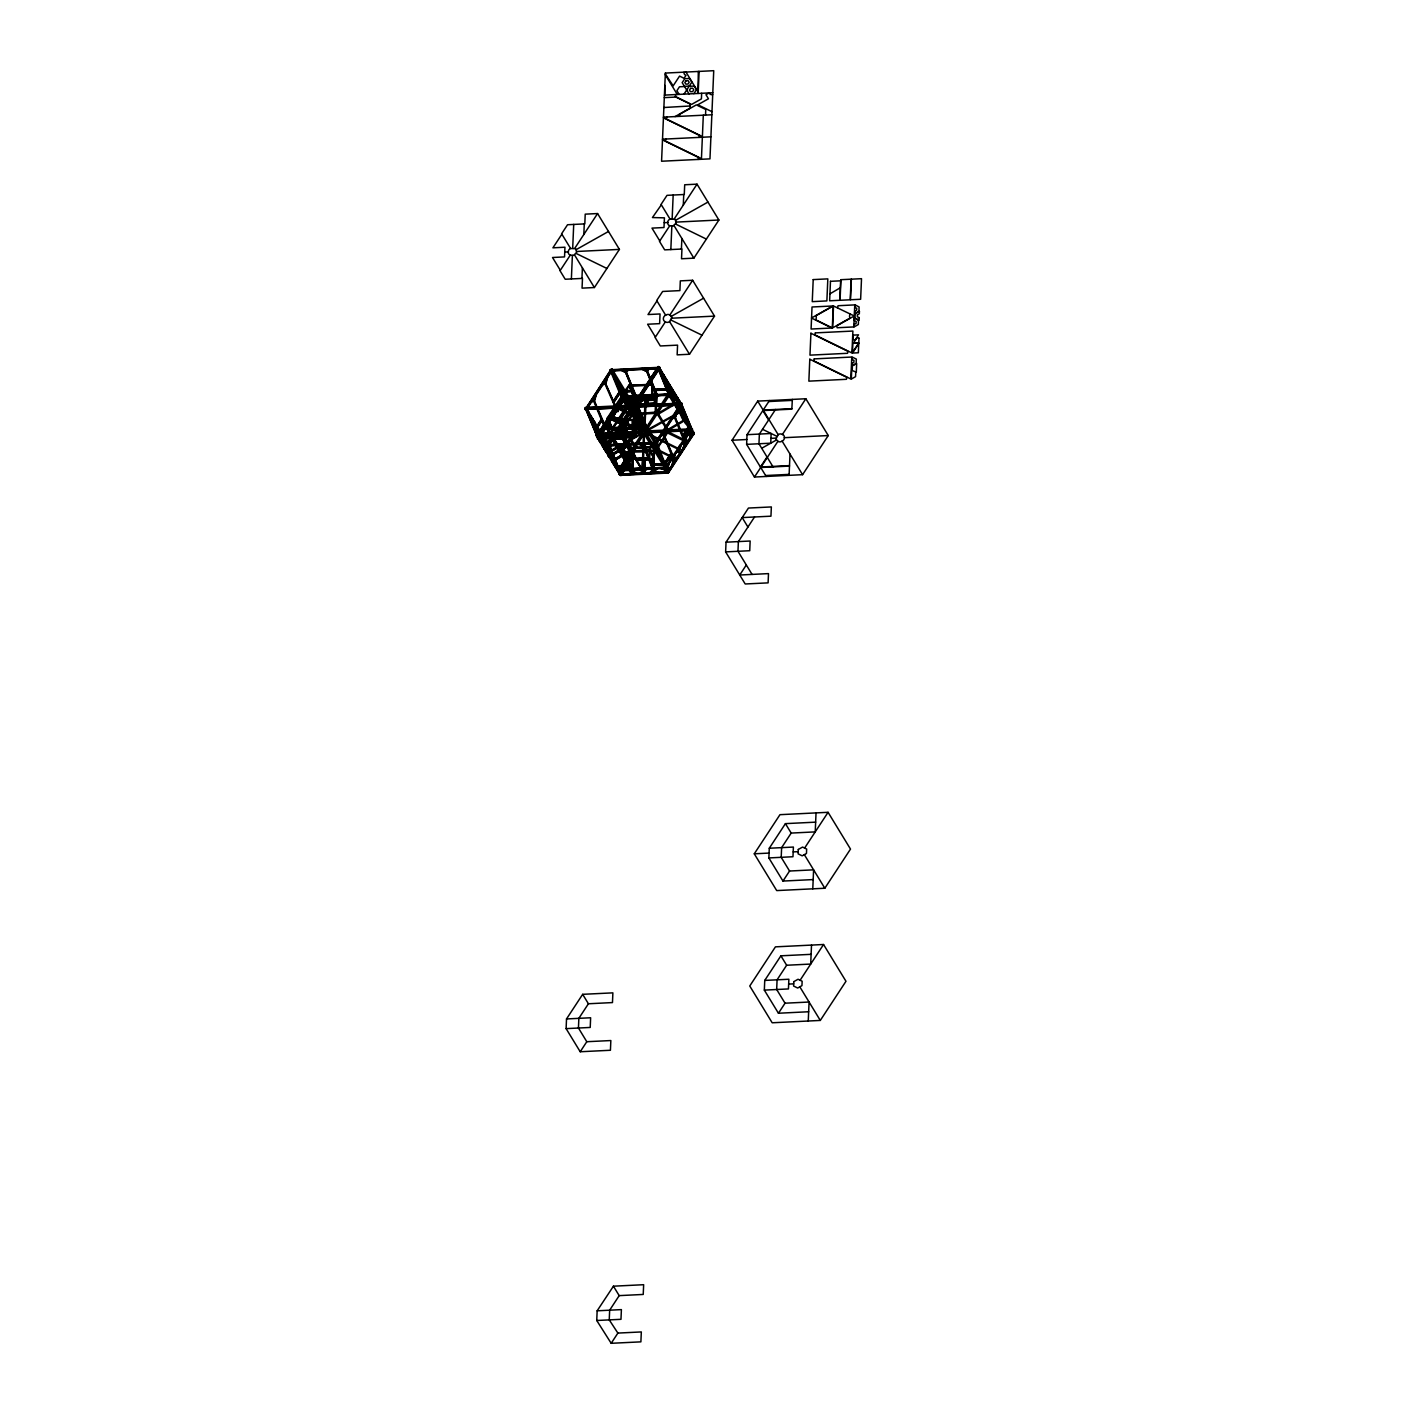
<?xml version="1.0" encoding="UTF-8"?>
<svg xmlns="http://www.w3.org/2000/svg" width="1414" height="1414" viewBox="0 0 1414 1414"><rect width="100%" height="100%" fill="white"/><g stroke="black" fill="none" stroke-linecap="round" stroke-linejoin="round"><path stroke-width="1.5" d="M632.394 450.942L627.975 444.084L628.647 443.024L633.012 450.2M627.197 442.122L628.93 442.989L636.141 460.292L633.207 451.331L650.493 450.606M633.826 450.995L649.486 449.829L653.975 459.02L650.546 450.182M571.38 278.947L572.387 255.457M572.705 247.91L573.713 224.419M581.949 278.434L582.391 267.847M583.823 234.477L584.282 223.907M613.358 406.49L630.503 405.659L630.414 407.586L585.255 409.441L585.343 407.497L630.591 405.129L634.479 402.831M585.414 409.795L585.343 407.497M566.113 1028.632L566.519 1018.946L582.674 994.325L612.881 992.858L612.474 1002.579L588.418 1003.763L578.856 1018.327L578.45 1028.013L586.792 1041.711L610.848 1040.545L610.424 1050.266L580.217 1051.751L566.113 1028.632L590.221 1027.448L590.628 1017.762L566.519 1018.946M635.416 433.815L596.142 435.742L596.089 433.444M596.142 435.742L596.231 433.798M610.689 438.57L597.592 439.224L597.521 436.926L610.618 436.272M607.667 427.505L611.767 439.33M608.002 419.569L608.073 417.819L612.156 427.647M608.639 445.94L608.692 444.968L653.445 442.776M613.04 370.822L613.216 372.306L615.691 369.832M624.104 438.729L620.622 428.407L624.104 438.729L611.202 439.365L611.661 428.813M614.577 369.885L613.004 371.794M612.227 435.335L612.474 429.379L612.333 435.583M612.492 444.791L609.788 446.753M616.133 433.78L619.668 435.972M616.628 444.579L621.966 447.372L622.001 446.417M620.393 437.739L619.332 433.038M620.021 428.354L623.433 438.517L623.928 427.081M620.446 418.668L623.963 429.078M620.958 420.453L621.117 418.473M607.366 444.897L619.632 474.203L622.019 472.629L621.329 474.609L608.32 444.367M622.301 396.203L623.132 395.195L620.976 396.415L622.301 396.203L611.696 370.627L658.588 368.329L681.495 404.97L691.517 430.846L680.169 405.182L681.071 405.624M619.88 471.127L609.487 444.933L619.88 471.127L608.639 445.693L606.836 444.809L630.856 408.204L632.8 409.441L608.78 446.046L606.977 445.18L630.856 408.204M621.329 474.609L620.074 470.509M620.534 474.644L620.198 473.071L619.261 473.584M620.675 471.94L626.013 474.733L620.675 471.94L620.834 473.425L624.882 474.804L620.887 472.453M620.887 469.872L621.983 473.602M625.218 371.458L625.165 372.412L619.827 369.62L623.415 370.839M622.796 446.364L622.761 447.337L626.49 444.102M623.91 436.59L623.945 435.618M624.988 437.509L625.076 435.565M624.741 470.65C625.801 468.016 621.612 473.407 619.279 470.544L596.514 434.257L597.839 434.063M627.091 420.506L626.756 428.46M628.134 398.872L628.099 399.844L634.55 399.526M629.301 408.876L633.384 410.855L637.643 408.469L633.437 410.997L629.354 409.017L629.495 404.475L633.755 402.071L637.838 404.068M629.354 409.017L629.548 404.616L633.755 402.071M629.495 427.682L627.056 422.751M630.591 408.77L630.591 405.129L633.914 403.697L658.199 366.526L660.144 367.764L636.123 404.386L634.32 403.503L658.199 366.526M631.828 399.649L631.864 398.677M638.686 396.733C637.272 399.702 630.237 395.036 632.023 397.422L635.593 398.642L633.154 397.369M629.619 468.547L629.69 469.678L624.67 461.353L631.846 450.412L627.516 441.751M632.853 395.69L656.732 394.259L656.432 404.245L639.163 405.093L624.369 369.408L638.562 404.015M633.012 390.264L632.959 391.236L621.294 391.802M632.995 398.624L632.959 399.596L635.717 397.9M633.154 390.618L633.119 391.59L621.435 392.173L621.329 390.83L631.068 390.352M634.409 404.722L634.639 395.602L629.707 403.732L630.255 404.669C632.005 400.692 638.297 405.376 636.813 404.828L636.671 408.098L637.873 408.399M632.288 470.173L632.252 471.145L630.025 470.385M633.278 452.003L632.677 469.89L632.571 468.564M635.328 404.316L635.027 395.478L638.509 404.899M632.783 467.698L633.242 456.74M635.452 407.497L635.469 405.394L633.649 404.51L631.74 405.588L631.722 407.692L633.543 408.575L635.452 407.497L633.543 408.575M635.469 404.669L635.84 395.902M596.743 1320.499L597.15 1310.813L613.429 1286.192L643.653 1284.707L643.229 1294.446L619.191 1295.631L609.664 1310.195L609.24 1319.881L617.883 1333.084L641.32 1331.935L640.896 1341.851L611.184 1343.3L596.743 1320.499L620.976 1319.315L621.4 1309.611L597.15 1310.813M633.101 470.137L633.101 472.311L638.492 474.132L633.136 471.339M633.189 473.425L633.154 474.397L621.153 444.367L633.348 473.778M633.295 470.65L633.313 472.806L637.361 474.185L633.348 471.852M635.24 436.449L635.575 428.495M681.566 402.778L681.636 405.076L636.477 406.932L636.565 404.987L681.725 403.149L671.014 403.662M635.522 436.184L632.323 428.442L636.159 437.28L613.322 438.393M634.621 469.201L633.048 471.109M641.108 417.413L637.148 406.808M636.159 437.28L636.565 427.594L633.154 419.339L632.853 429.29L607.048 428.336L632.747 429.025M630.361 410.078L639.941 433.214L641.037 434.999L645.155 435.759L648.284 432.808L637.944 406.772L648.337 431.836M636.141 460.292L632.694 450.978L636.83 459.603L654.099 458.755M639.075 404.864L635.593 395.496L635.027 396.45M637.767 443.554L643.105 446.347M639.941 433.214L640.029 431.288M641.726 398.2L641.691 399.172L638.103 397.953M640.736 433.179L640.789 432.207M617.724 471.109L642.027 433.479L641.903 431.199L641.815 433.126L596.001 435.371M640.63 468.9L642.822 470.632L642.875 469.66M642.963 447.725L642.186 469.43L632.058 451.702M666.736 469.201L645.226 433.815L643.511 434.911L643.052 444.261L655.089 473.319L655.142 472.347M643.936 424.96L645.367 395.443M642.292 467.292L642.557 460.893M644.908 406.101L645.261 397.564M643.087 470.173L643.034 471.145C640.33 472.488 638.668 466.974 639.464 469.925L646.286 469.589C646.428 466.514 646.198 471.763 643.83 471.109L646.322 468.635M644.024 447.672L643.105 469.024M644.201 443.413L644.289 434.328L646.18 433.285L667.532 468.299L665.641 469.36L644.289 434.328M643.883 463.35L643.441 473.761M646.428 403.591L645.597 396.768M645.12 459.143L644.643 474.061L645.261 459.497M647.506 403.538L647.771 397.299L646.711 397.352M647.647 403.909L647.771 397.299M648.319 395.655L646.746 397.564M646.463 444.084L646.498 443.13L643.706 445.799L647.63 443.059L643.9 446.311M649.45 395.602L646.958 398.076L646.993 397.104C655.124 394.877 640.224 395.955 642.592 396.91L646.163 398.112M648.284 432.808L648.372 430.881M664.933 95.091L664.827 85.37M656.573 396.114L654.328 395.372L656.732 397.599L653.197 395.425M654.982 367.905L654.929 368.877L658.288 369.567M650.935 472.559L650.9 473.513L653.71 470.844M651.218 468.388L653.392 470.12M654.152 397.599L654.099 398.554L656.874 396.857M656.061 368.824L656.096 367.852M665.906 139.032L665.287 140.958L701.45 158.598L702.369 137.229M666.842 116.991L666.241 118.917L702.404 136.557L703.306 115.206M652.614 468.547L653.515 451.384M655.778 394.294L655.177 412.446M652.95 464.534L653.233 457.959M655.654 401.488L655.937 394.913M653.056 469.271L653.091 468.299M656.167 396.238L656.22 395.266M653.675 468.494L654.435 450.96L644.006 451.844M656.237 412.393L656.838 394.506M657.934 368.718L657.987 367.764M654.346 472.382L654.293 473.354L642.309 443.324L654.488 472.753M654.24 469.112L654.24 471.269L659.631 473.089L654.293 470.296M656.891 442.476L656.008 442.034L655.53 443.643L665.976 468.865L654.735 443.678M633.207 406.49L658.783 367.711M659.825 395.69L659.861 394.718L632.058 396.45M649.892 469.059C652.243 471.852 658.076 466.532 656.856 469.077L654.399 470.579M675.874 94.544L675.273 96.47L691.57 104.442L701.415 98.892L701.662 93.289M663.979 395.496L664.014 394.524L667.708 394.718M660.992 468.882C660.25 466.125 661.681 471.109 664.545 468.706M670.837 249.571L671.844 226.081M672.163 218.534L673.17 195.044M663.413 471.94L663.36 472.912L666.135 471.198M679.745 116.355L679.303 114.481L696.36 104.883L705.763 109.479L705.533 115.082M664.898 468.688L664.951 467.716M668.027 395.655L668.08 394.7M661.893 468.829L665.464 470.049L654.77 442.723M658.783 369.69L668.38 393.94L658.747 370.662M665.464 470.049L665.305 468.564L663.06 467.804L665.252 469.536M665.976 468.865L655.424 442.317L680.452 404.174L681.672 404.121L655.99 443.254L607.879 445.622L585.449 408.823L611.131 369.69L659.242 367.322L681.831 404.475L656.149 443.625L608.038 445.976L585.308 408.469L630.45 406.631L621.877 407.038M691.941 430.192L668.433 392.968M665.959 469.731L662.247 472.965L667.673 468.67M617.812 470.102L618.342 471.074L666.171 468.246L667.461 471.375L666.63 472.382L666.666 471.41L668.362 471.816L656.785 442.37L654.912 443.43M666.842 471.41L666.895 470.438L668.787 471.162M681.407 249.058L681.866 238.471M683.298 205.101L683.74 194.531M698.322 71.46L697.986 91.733L685.984 72.061M698.163 93.448L699.117 71.425M698.039 159.446L698.657 157.52L662.494 139.862M698.976 137.405L699.594 135.479L663.431 117.822M692.135 429.573L693.426 432.702L690.827 433.939L692.966 434.328L692.312 428.725L646.498 430.97L644.643 430.103L668.946 392.473L669.847 392.898L645.385 430.174M693.814 434.505L693.761 432.207L693.814 434.505L687.275 434.823M746.309 564.981L739.734 575.021L768.491 573.607L768.102 582.868L745.196 583.982L725.629 551.884L726.036 542.198L748.448 508.05L771.355 506.937L770.948 516.181L742.191 517.595L747.935 527.033M766.194 476.465L746.627 444.367L747.034 434.681L769.446 400.533M813.191 879.579L782.967 881.063L768.863 857.927L769.287 848.241L785.424 823.637L815.648 822.153M808.667 1011.752L778.442 1013.237L764.338 990.118L764.744 980.415L780.899 955.811L811.123 954.326M789.1 475.334L790.002 454.053M792.353 399.42L791.84 409.159L762.853 410.573L768.615 420.011M812.785 888.823L813.598 869.84L789.56 871.024L782.967 881.063M816.037 812.909L815.224 831.892L791.186 833.076L781.624 847.64L781.2 857.326L789.56 871.024M808.26 1021.014L809.073 1002.031L785.035 1003.198L778.442 1013.237M811.512 945.082L810.699 964.065L786.644 965.249L777.081 979.814L776.675 989.5L785.035 1003.198M852.218 370.256L852.412 365.855L856.672 363.469L856.301 372.236L851.688 370.274L851.316 379.058L855.576 376.654L855.77 372.271M858.475 319.988L858.351 324.513L854.091 326.917L854.127 324.336M854.197 324.495L856.089 323.417L856.177 321.455L854.356 320.571L854.392 317.991M854.745 311.31L856.654 310.249L856.743 308.287L854.922 307.404L854.957 304.823L859.111 306.962L858.917 311.345L854.657 313.749L854.692 311.168M859.111 317.531L859.076 320.112L854.993 318.115L855.117 313.572M859.182 317.673L857.361 316.789L857.379 314.686M857.432 314.827L859.341 313.749L859.394 311.186M626.137 458.755L630.697 469.36L626.702 458.772M632.694 450.978L649.397 450.536M650.016 446.824C620.711 447.778 645.438 447.867 649.91 446.435L648.531 458.596L648.531 457.5L627.127 458.931L649.556 457.995L653.604 467.734L629.725 468.794M650.864 446.382L649.503 458.419L626.508 459.674L649.397 458.154M620.569 451.455L625.571 461.989L619.774 450.677L625.465 459.55L620.286 451.508L630.962 438.835L620.233 451.826M621.082 451.985L631.475 439.666L621.082 451.985L621.7 451.26L626.084 458.825L606.959 429.22L607.543 417.537L626.225 418.809L625.677 430.492L606.959 429.22L625.73 430.245L635.858 446.842M621.7 451.26L621.046 452.303M627.003 442.087L619.438 430.068M627.622 441.362L620.534 430.139M632.164 451.95L628.647 443.024M629.831 438.729L624.528 430.422M630.414 438.322L619.721 450.995M630.821 440.726L635.24 447.566M611.555 428.548L607.507 418.403L633.26 419.605M610.707 427.452L607.454 419.269L633.225 420.471M608.391 419.587L608.091 427.293M625.129 420.736L624.829 428.442M626.172 419.057L607.454 417.784L611.59 427.682L624.475 427.046L624.405 428.796L620.41 419.551M626.102 420.806L607.419 419.534M626.137 419.94L625.872 429.626L622.284 435.282M625.73 429.626L629.071 437.368L626.702 430.687M625.766 428.76L632.783 428.159L636.194 436.396L613.358 437.527M629.495 407.144L622.178 394.365L623.026 393.923L627.639 404.864L612.244 427.912M626.897 405.588L622.443 394.806L607.454 417.784M622.425 395.019L624.175 394.206L622.761 393.463L629.354 384.732L637.785 399.261M622.955 395.92L600.455 430.086M628.541 405.5L620.021 418.385M629.089 406.437L621.029 418.721L624.581 427.293L613.853 427.823M629.707 403.732L630.732 405.482L623.574 393.198L624.122 394.153L629.23 385.545L633.861 395.372L630.609 401.134M594.375 398.023L595.435 394.206L596.337 394.647L594.764 400.374M605.669 380.826L606.712 377.008L607.613 377.45L606.04 383.176M603.584 427.505L602.806 430.369L603.707 430.81L604.874 426.498M605.899 425.561L606.553 423.175M606.111 426.074C608.868 424.412 605.139 420.011 607.154 422.256L603.513 427.806L602.47 427.01L604.785 426.268M614.542 410.254L613.482 414.09L614.383 414.532L615.956 408.787L615.055 408.346M615.267 408.858L614.083 413.171L614.984 413.613L616.168 409.3M621.188 400.109L620.145 403.944L621.046 404.386L622.62 398.642L621.718 398.2M630.697 454.212L629.654 458.012L631.457 458.878L632.5 455.078L631.598 454.636L630.556 458.454M657.245 443.324L656.997 440.496M664.032 432.012L665.075 428.195L665.976 428.636L664.403 434.363L663.502 433.939M675.309 414.815L676.369 410.997L677.271 411.439L675.698 417.165L674.796 416.723M673.418 459.55L671.844 465.277L672.746 465.719L674.319 459.974L672.428 458.878M673.63 460.045L672.445 464.358L673.347 464.799L674.531 460.487L672.64 459.391M673.753 458.666L673.948 454.566L675.008 455.379L673.965 459.179M679.144 447.248L679.392 450.059L679.604 445.976L680.647 446.771L679.604 450.571M685.03 441.468L685.242 437.368L686.285 438.163L685.242 441.981M568.375 251.886A3.358 2.952 -22.5 0 0 570.319 255.086L560.032 270.746L565.211 279.247L582.48 278.399L582.055 288.138L594.393 287.537L619.42 249.394L597.574 213.549L585.219 214.15L584.813 223.889L567.544 224.738L561.605 233.77L570.602 248.493A3.358 2.952 -22.5 0 0 568.375 251.886L564.752 252.063M574.773 248.298L597.574 213.549M683.969 94.155L691.835 82.171L689.572 78.495L684.765 78.724L682.184 82.648L689.06 93.907M693.867 93.66L696.448 89.754L694.203 86.06L689.378 86.289M667.832 222.511A3.358 2.952 -22.5 0 0 669.776 225.71L659.49 241.37L664.668 249.871L681.937 249.023L681.53 258.762L693.867 258.161L718.895 220.018L697.031 184.156L684.694 184.774L684.27 194.496L667.001 195.344L661.08 204.394L670.059 219.117A3.358 2.952 -22.5 0 0 667.832 222.511L664.209 222.687M674.231 218.905L697.031 184.156M586.757 407.409L610.989 369.319L631.97 403.732M585.449 408.823L586.669 408.77L611.696 370.627M588.012 407.32L611.855 370.981L610.954 370.539L621.877 396.857M596.036 427.311L601.215 419.41L602.117 419.834L595.895 429.343M596.178 427.682L601.374 419.764L602.276 420.205L596.036 429.697M665.393 321.809L655.124 337.486L660.303 345.97L677.571 345.14L677.147 354.861L689.484 354.26L714.512 316.117L692.648 280.272L680.311 280.873L679.904 290.612L662.636 291.461L656.697 300.493L665.676 315.234A3.358 2.952 -22.5 0 1 669.865 315.022L671.844 317.249L669.582 321.614A3.358 2.952 -22.5 0 1 665.393 321.809L664.509 321.367A4.383 3.853 -22.5 0 1 664.739 315.746L665.676 315.234M669.865 315.022L692.648 280.272M597.998 435.636L599.076 438.428L598.14 438.959L596.337 434.876L596.796 433.25L597.698 433.691M614.136 408.646L597.928 433.338L639.711 431.305M602.629 427.364L606.253 421.814M608.868 417.855L609.169 419.198M616.981 409.512L613.906 410.166L615.726 407.391M613.906 410.166C615.231 412.305 620.269 401.364 616.946 405.535L617.847 405.977M622.743 398.501L621.842 398.076L622.991 400.834L624.316 400.622L623.167 397.864L620.658 401.682L619.756 401.24L621.647 398.359M604.75 424.748L599.306 433.638M616.044 407.55L611.113 415.645M600.42 431.942L607.507 421.142M610.83 416.07L623.026 397.493M600.225 432.825L599.925 431.464M610.989 416.423L612.651 413.295M598.705 437.827L598.246 436.732L600.367 437.12L597.769 438.358M601.144 432.914L604.644 427.576L605.528 428.035L593.014 397.9L606.571 428.831L606.093 427.753M609.31 420.453L616.327 409.742L617.229 410.184M618.148 406.985L623.309 399.102M601.286 433.267L603.619 429.715M612.951 415.469L616.469 410.131M618.802 406.578L622.301 401.24M622.991 400.834L624.528 399.649M598.864 438.181L623.892 400.038L600.208 436.732M614.825 404.369L604.291 380.684L617.847 411.633L616.84 407.497M629.248 401.983L632.712 396.309M630.715 401.382L633.932 396.503L629.796 385.562M619.65 419.799L620.375 423.793L620.94 422.927M630.255 404.669L635.31 396.945M620.269 422.592L619.703 423.458L618.413 420.329M637.166 408.911L634.126 411.067L630.45 408.399L629.884 409.265L633.065 411.103L633.631 410.254M634.674 403.785L636 403.573M631.758 408.646L607.737 445.498M607.879 445.622L631.899 409M659.242 367.322L635.08 403.573M608.639 445.693L632.659 409.088M633.79 407.267L660.002 367.41M632.447 410.802L643.264 435.229M620.092 433.957L618.413 433.674L619.968 431.305M618.572 434.027L620.11 431.677M631.74 415.769L630.838 415.327L632.376 412.976M613.057 429.078L620.304 432.613L632.023 413.931M639.269 403.29L644.059 396.008M619.792 433.974L620.87 431.747L615.443 429.096M627.639 421.425L631.015 416.264M617.847 411.633L616.292 407.921L631.581 415.416L632.8 413.542L631.775 414.055M621.382 432.189L632.535 414.779L631.139 411.403M639.163 405.093L645.314 396.415M620.87 433.55L621.966 431.889M622.425 435.636L626.013 430.156M627.993 428.371L622.319 437.032L625.589 442.405M628.152 428.725L623.592 435.671L634.621 435.105M641.231 431.182L641.797 430.316L610.07 414.832L620.127 420.046M621.223 465.789L631.139 450.271L621.435 434.487M667.956 393.958L667.443 395.319L656.944 395.832M625.607 460.893L618.625 471.551L643.07 434.275M619.438 470.915L620.092 469.908M625.465 461.742L632.358 451.26L630.732 450.465L628.611 445.463M619.367 471.622L643.83 434.363L642.027 433.479M691.34 430.475L688.512 434.787L687.611 434.363L690.12 430.528L692.1 430.545L646.41 432.896L646.286 430.616L670.749 393.339M632.341 452.462L619.526 471.993L617.582 470.756M669.476 394.63L675.079 403.697L674.001 403.874L669.246 396.203L669.759 394.842M633.772 455.944L620.976 475.475L619.173 474.591L630.662 456.492M631.563 456.916L620.216 475.387L668.327 473.036L694.009 433.886L687.169 433.497M683.139 440.567L677.907 447.955L678.967 448.751L647.082 432.896L646.516 433.762L678.243 449.245L679.763 452.621L678.137 448.786M628.223 462.608L630.556 459.055M620.976 475.475L626.632 466.231M628.965 462.696L633.631 455.591M656.768 440.868L681.548 403.997M657.934 449.846L656.308 449.899L662.106 441.663M684.464 439.789L668.168 431.836L662.671 440.797M683.775 434.31L688.971 426.409L689.873 426.834L683.634 436.343M672.269 456.545L677.5 449.175M683.563 439.347L689.166 430.81L690.386 430.74M669.617 461.194L671.703 457.411L666.259 466.32M678.066 448.309L680.099 445.216M684.836 438.004L687.063 434.593M620.516 470.491L666.012 467.893L691.994 429.22L681.53 403.75L636.671 406.313M666.312 468.617C669.812 467.38 667.708 461.918 669.158 464.287M666.913 468.334L666.436 467.239M667.072 468.688L666.595 467.61M678.861 452.197L680.187 451.985M663.131 432.967L662.229 432.525L674.425 461.954L673.948 460.858M685.224 443.66L683.369 440.832L684.252 441.256M667.461 471.375L667.32 469.784M637.396 473.213L667.602 471.728L692.63 433.585M667.762 472.099L692.789 433.957L694.009 433.886L690.492 428.018M677.094 451.755L680.965 453.647L681.53 452.78M634.144 473.743L621.948 444.332L633.949 474.344L633.985 473.39L620.728 474.026L620.074 475.033L668.186 472.683L693.867 433.532L687.328 433.851M732.028 440.249L757.71 401.116L805.839 398.748L828.268 435.547L802.586 474.68L754.457 477.031L732.028 440.249L746.822 439.524M837.459 307.651L838.078 305.724L854.763 304.894L853.826 326.934L837.141 327.748L836.681 325.874L854.286 315.976L833.518 305.99L832.581 327.907L850.185 318.009A3.358 2.952 -22.5 0 1 850.344 314.208M775.526 409.477L759.371 434.08L758.965 443.766L773.069 466.903M767.024 456.987L760.432 467.027L789.436 465.613M754.457 477.031L777.912 441.292A3.358 2.952 -22.5 0 0 782.101 441.08A3.358 2.952 -22.5 0 0 784.328 437.686L828.268 435.547M777.912 441.292L775.933 439.065L778.195 434.699A3.358 2.952 -22.5 0 1 782.384 434.505L805.839 398.748M754.528 516.994L738.373 541.597L737.967 551.283L752.071 574.42M580.217 1051.751L586.792 1041.711M754.281 853.809L779.962 814.676L828.074 812.308L850.503 849.089L824.822 888.239L776.71 890.59L754.281 853.809L769.075 853.084M804.619 848.064L828.074 812.308M800.094 980.256L823.549 944.499L845.979 981.281L820.297 1020.431L772.185 1022.782L749.756 986L775.438 946.85L823.549 944.499M611.184 1343.3L617.883 1333.084M625.341 459.303L636.83 447.054L626.172 460.063L625.341 459.303L626.172 460.063M625.359 459.674L636.017 446.647M626.155 459.709L636.83 447.054M647.152 370.38L650.847 368.1L646.905 370.839M636.212 397.122L637.749 396.185M636.176 398.094L637.696 397.14M618.519 437.827L620.039 436.873M621.241 470.721L622.761 469.784L621.188 471.693M632.341 471.375L628.629 474.609L632.305 472.347L632.5 470.685C627.728 467.574 627.586 471.056 632.465 471.657M633.26 471.622L635.699 470.12C636.795 467.681 631.793 472.417 628.894 470.455L628.93 469.483L653.568 468.246L653.993 458.507L636.176 459.409M643.67 469.625L645.191 468.688L643.617 470.597M654.205 470.067L656.891 468.105M677.96 398.819L677.182 399.243L664.262 378.121L678.048 399.048L665.04 377.679L664.262 378.121L673.806 401.187L686.727 422.309M665.393 378.333L674.743 400.904M670.713 388.691L671.491 388.249L674.178 394.541M673.806 401.187L677.819 406.03M679.993 411.05L685.348 418.35M680.275 411.739L681.053 411.297L670.643 388.479M675.079 116.584L690.103 108.136L690.279 104.088L675.91 97.071L664.297 97.637M561.871 234.194L552.927 247.821L564.946 247.22L564.539 256.906L552.521 257.507L560.333 270.304M570.602 248.493L575.675 248.74L576.665 252.452L573.536 255.404L570.319 255.086M576.205 249.624L608.497 231.472M661.328 204.818L652.437 217.562L664.421 217.844L663.997 227.53L651.978 228.114L659.79 240.928M670.059 219.117L675.132 219.347L676.139 223.076L673.011 226.028L669.776 225.71M675.68 220.248L707.954 202.078M656.962 300.917L648.019 314.544L660.038 313.961L659.631 323.647L647.612 324.23L655.407 337.027M671.297 316.347L703.589 298.195M611.926 368.789L610.194 370.221L611.926 368.789L633.136 403.856M587.199 409.742L586.262 410.272L596.708 435.477L597.645 434.946L586.828 409.123L585.891 409.653L596.337 434.876M660.055 368.771L659.118 369.301L669.564 394.506L670.501 393.976M587.764 411.103L586.828 411.633L587.658 412.57L588.595 412.04L586.616 411.12L588.083 411.174M660.621 370.132L659.666 370.662L660.515 371.599L661.452 371.069L659.472 370.15L660.921 370.203M660.002 371.458L660.957 370.928L682.061 405.553L681.124 406.083M630.379 409.371L621.718 395.266L620.781 395.796L634.267 417.908M620.94 396.15L621.718 395.266M662.106 374.887L663.042 374.357M662.795 375.329L663.732 374.798L673.965 399.031M590.115 416.582L591.052 416.052M663.166 375.947L664.103 375.417M663.537 377.131L664.474 376.601M663.679 377.485L664.633 376.955M663.908 377.75L664.845 377.22M664.05 378.104L665.004 377.573M591.706 419.198L592.643 418.668L605.192 448.698L606.146 448.167L604.697 444.685L603.76 445.216M593.014 419.269L592.077 419.799L604.114 448.857L605.051 448.326M664.333 379.023L665.269 378.492M592.342 420.736L593.279 420.205M627.374 404.439L626.526 404.917L632.535 414.779M610.035 369.849L631.174 404.616L633.048 403.556M829.93 293.847L840.323 287.767M631.811 405.73L633.649 404.51M635.805 407.957L633.932 409.017L655.053 443.784L656.944 442.723L635.805 407.957L634.073 409.371M595.983 430.952L595.047 431.482L616.168 466.107L617.105 465.577L611.52 456.298L610.565 456.828L616.009 465.754L616.964 465.224M641.938 418.385L637.732 408.045L633.065 411.103M668.769 392.615L669.706 392.085M632.465 413.984L631.528 414.514L632.358 415.469M631.987 414.549L633.119 413.878M599.978 432.755L600.915 432.224M632.146 414.673L633.101 414.143L631.704 411.739M597.415 434.699L596.478 435.229L597.786 438.605L599.006 438.552M633.136 414.532L632.199 415.062L630.237 411.403M669.405 394.153L670.342 393.622L674.036 399.649L673.082 400.18M596.849 435.848L598.794 434.999M598.228 436.148L599.165 435.618M669.193 396.238L670.148 395.708M598.582 436.997L600.049 437.05L598.582 436.997L599.624 438.446L600.579 437.916L599.73 436.979M598.599 437.262L597.662 437.792L599.872 441.928L600.826 441.398M670.996 396.751L671.933 396.22M601.922 435.972L602.877 435.441M811.565 317.956L832.864 305.972L812.025 306.997L811.088 329.038L831.927 328.013L811.548 318.062M602.187 436.891L603.142 436.36M599.907 438.764L600.844 438.234M600.049 439.135L600.985 438.605M602.771 438.022L604.98 438.906L604.043 439.436L602.558 437.509L599.448 431.889L600.384 431.358L603.354 436.873L602.399 437.403L604.467 438.04L603.513 438.57M601.286 439.524L600.331 440.054L594.905 431.129L595.842 430.598L601.427 439.878L600.49 440.408M676.546 397.882L677.483 397.369L678.243 399.155L677.288 399.685M673.241 400.551L674.178 400.021L671.42 395.496M676.917 399.084L677.872 398.554M673.612 401.152L674.549 400.622M677.076 399.437L678.013 398.907M673.753 401.505L672.958 402.389L673.895 401.859M601.975 442.299C602.806 439.613 601.975 446.276 605.157 447.513C607.242 445.604 604.503 448.521 604.326 446.577L605.581 446.117L603.106 446.718L602.152 445.64L603.089 445.127M677.447 400.056L678.384 399.526L692.966 434.328M602.505 443.165L603.442 442.635M673.488 403.255L674.425 402.725M603.018 443.784L620.074 434.186L614.542 437.757M658.04 413.277L671.155 405.465M602.558 444.261L601.622 444.791L602.894 446.205M603.177 444.137L610.742 439.878M603.513 444.597L620.569 434.999L621.029 436.007M673.541 405.217L658.535 414.09M603.672 444.95L611.237 440.691M616.928 437.492L620.711 435.371M680.293 401.965L679.038 402.654L678.084 401.594L679.02 401.063L680.505 402.99L679.551 403.52L678.296 402.106L679.763 401.099L681.725 404.757L680.788 405.288M621.824 435.123L619.915 436.254L618.413 433.674M680.222 403.927L681.177 403.397L691.623 428.619L690.668 429.131M604.414 446.789L603.478 447.319L605.687 451.473L606.641 450.942M608.674 445.216L607.72 445.746L606.5 443.466M680.576 404.775L681.53 404.245M604.679 447.725L603.743 448.256L587.252 408.487M676.122 407.603L676.917 406.702M604.821 448.079L605.775 447.549L604.326 444.067M680.982 405.73L681.919 405.199L660.798 370.574L659.861 371.104L680.01 404.263L677.112 396.751L676.175 397.281L687.416 424.412M643.529 428.937L641.638 429.997L630.891 404.316M624.741 439.913L623.804 440.443L625.253 443.925M677.73 410.113L678.685 409.583L677.889 410.467M623.945 440.797L625.271 440.885L624.316 441.415M642.15 430.81L644.024 429.75L642.292 431.182L636.53 421.602M607.437 451.243L608.374 450.713M648.513 429.043L680.01 411.774L679.073 412.305L674.496 404.687M611.785 450.147L626.543 441.857M679.286 412.764C680.629 410.467 681.018 421.478 684.942 419.87M855.187 313.714L859.447 311.327M608.444 452.674L619.509 446.453M623.203 444.385L641.638 434.01L641.143 433.197L608.108 452.215L609.045 451.685L598.652 434.646L599.943 437.774M649.008 429.856L680.364 412.234M608.603 453.028L625.2 443.696M608.692 453.293L609.628 452.763M679.657 413.383L680.594 412.853M608.674 453.541L609.611 453.01L608.868 454.035C605.546 452.657 608.356 447.955 606.906 450.377L609.947 455.237M679.639 413.613L680.576 413.082L679.356 410.802M609.24 454.654L609.982 453.611L609.045 454.141L610.088 455.591M609.558 454.725L610.495 454.194M680.541 414.815L680.947 413.701M626.756 445.392L628.417 449.122L629.371 448.609L627.922 445.127L608.374 456.368L617.777 450.624M621.594 448.485L627.692 444.862L627.127 446.011M627.816 445.94L608.868 457.182L627.975 446.435M684.8 414.691L683.192 410.59M610.724 457.182L611.661 456.651M628.046 448.521L629 447.991M612.368 459.338L613.305 458.808M683.333 419.41L684.288 418.88M612.421 460.416L611.484 460.946L613.694 461.848M614.772 458.878L629.919 450.359L614.931 459.232M630.22 451.084L629.124 451.243M613.376 460.752L614.312 460.222M615.267 459.691L630.414 451.172M685.295 420.312L668.398 430.263L667.178 430.316L662.53 422.698M613.535 461.123L614.471 460.593M615.426 460.045L630.573 451.526L622.991 438.782M613.623 461.371L614.189 460.239M614.754 461.6L612.951 462.873L612.015 461.812L615.956 463.138M684.783 422.22L685.878 421.779L683.598 417.66M685.154 422.821L686.939 423.228M613.322 463.492L614.277 462.961M685.472 422.91L687.717 422.326M685.843 423.405L687.787 422.22L691.464 428.248L690.615 429.167M613.588 464.411L614.542 463.88L602.505 434.823L601.551 435.353L613.959 465.029L614.913 464.499M686.992 423.104L687.929 422.574L691.994 429.22M615.055 464.853L615.62 463.721M688.936 426.18L690.827 426.71L689.891 427.24L688.406 425.314L689.36 424.783L690.615 426.197L689.678 426.728M615.55 467.627L616.504 467.097M617.9 468.388L618.837 467.857M618.766 469.589L617.299 470.491L618.766 472.417L619.721 471.887L618.554 471.905M617.971 470.473L618.908 469.943M618.183 470.721L619.933 470.155M617.83 471.357L618.766 470.827L616.345 466.867M693.054 432.101L690.686 438.375L689.785 437.933L691.358 432.189L693.39 433.674M761.704 448.273L776.48 439.966M622.142 394.541L623.892 393.728L626.614 400.074M623.097 399.349L620.834 399.596L623.733 399.685M604.573 425.773L603.23 426.445L605.475 426.215M598.652 436.007L601.109 434.77M674.372 417.377L671.102 419.021L675.273 417.819M663.078 434.575L659.808 436.219L663.979 435.017M630.326 453.293L628.965 453.965L632.341 454.672L630.167 455.768M688.689 432.702L690.933 432.472L689.59 433.144M684.818 442.617L681.76 443.271L684.606 442.122L682.361 442.352L683.262 442.794M686.25 442.635L688.689 441.415L687.805 440.974M678.967 450.713L676.705 450.96M679.18 451.225L676.104 451.879M673.329 459.32L671.067 459.55M673.541 459.833L670.466 460.469M629.619 405.465L628.753 405.871L630.167 409.265M684.429 86.325L689.254 86.095M684.288 86.554L679.48 86.784L676.899 90.708L679.144 94.385M664.403 95.109L712.797 92.741M663.873 107.517L689.661 106.015M711.984 111.688L697.809 104.777L708.449 98.786L705.975 94.72L709.174 92.917A3.358 2.952 -22.5 0 0 712.709 94.65M663.466 117.15L711.843 114.781M662.53 139.191L710.906 136.822M676.175 222.104L718.895 220.018M576.718 251.48L619.42 249.394M671.809 318.203L714.512 316.117M613.464 369.938L659.401 367.693M613.976 370.875L656.609 368.789M652.667 384.431L629.69 385.386L652.561 384.166L652.95 400.286L651.889 400.233L651.713 384.308M652.685 385.015L651.73 385.05L656.715 394.771L646.304 368.329L657.545 395.443M621.488 391.201L631.21 390.724M627.233 395.955L669.193 393.905M627.374 396.327L668.097 394.329M626.19 396.981L634.745 396.927M635.664 396.503L655.743 395.531M626.349 397.334L658.129 395.779M653.162 396.397L658.27 396.132M625.501 398.995L636.441 398.465M640.613 398.253L656.114 397.493M625.66 399.349L632.217 399.031M640.966 398.607L645.332 398.395M638.81 399.314L655.866 398.483M626.172 400.303L634.692 399.879M638.103 399.738L651.872 399.066M646.746 399.526L646.392 396.715M638.668 400.763L651.995 400.321M655.389 403.52L656.343 403.485M585.484 407.851L606.924 406.808M641.002 405.146L664.58 403.98M594.021 408.416L606.871 407.78M651.677 405.588L664.527 404.952M680.594 404.528L681.831 404.475M585.255 409.441L630.255 407.232M636.477 406.932L681.495 404.722M630.45 408.399L629.53 408.823M768.792 401.541L792.3 400.374M640.224 412.817L644.607 412.976M656.096 412.04L645.668 412.923M640.436 413.772L644.572 413.949M763.189 410.078L791.946 408.664M613.623 428.46L636.459 427.328L636.053 437.014L613.216 438.146M613.729 428.707L636.565 427.594M636.424 428.212L611.52 429.432L617.847 429.379M622.001 429.167L636.53 428.46L633.119 420.223M643.741 429.22L644.819 429.167L646.428 395.39M643.9 429.591L644.961 429.538M604.962 433.373L626.773 432.295M596.036 434.398L641.85 432.154M692.277 429.697L646.605 432.295M615.832 433.798L626.738 433.267M619.244 434.964L620.852 434.893M597.68 437.28L610.76 436.643M623.857 435.989L634.762 435.459M597.486 437.88L610.583 437.244M623.662 436.608L634.568 436.078M611.184 437.368L608.48 429.485M613.252 437.262L636.088 436.148M610.724 437.598L597.627 438.252L620.216 475.387L620.87 474.397L629.389 473.973M610.53 438.216L597.592 439.224M611.148 438.234L607.631 428.389M687.133 434.469L693.673 434.133M611.095 439.118L623.998 438.481M747.034 434.681L771.143 433.497L770.736 443.183L746.627 444.367M655.424 442.317L608.533 444.615L586.669 408.77M770.948 438.34L775.968 438.093M649.804 447.301L636.035 448.362L649.892 447.69L649.892 446.594M653.144 451.402L655.813 451.26M643.918 462.396L644.978 462.343L643.688 459.232M618.272 466.16L629.955 465.577L629.902 466.549L618.236 467.133L618.13 465.789L629.796 465.224L629.76 466.196L618.077 466.761M652.649 467.415L621.011 469.13L629.566 469.077M632.73 468.918L665.587 467.309M621.647 469.837L624.794 469.678M661.946 467.857L665.747 467.681M633.384 472.806L632.747 469.289M637.926 473.566L652.844 472.824M657.103 472.612L663.502 472.311M760.732 467.504L789.489 466.09M765.628 475.528L789.136 474.379M726.036 542.198L750.145 541.014L749.738 550.718L725.629 551.884M769.287 848.241L793.395 847.057L792.971 856.743L768.863 857.927M793.183 851.9L798.221 851.652M764.744 980.415L788.871 979.248L788.446 988.934L764.338 990.118M788.659 984.091L793.696 983.844M629.796 386.517L633.26 396.274L629.23 385.545M607.454 418.65L624.193 419.799M643.724 396.857L645.951 397.617M625.677 397.599L629.212 399.773L625.624 398.571M617.264 433.727L619.703 434.999M653.604 470.615L650.087 468.441M675.521 224.013L706.381 239.09M854.463 318.132L858.545 320.13M576.046 253.406L606.906 268.466M671.137 320.13L701.998 335.189M658.341 366.88L660.144 367.764M762.517 429.29L776.639 436.184M611.431 371.635L610.53 371.193L620.976 396.415M680.735 406.543L681.636 406.985L678.561 407.621L681.424 406.472L679.18 406.719L680.063 407.144M604.768 381.78L603.866 381.338L616.804 410.838M674.425 415.769L673.524 415.327L684.924 442.847L683.74 447.16L684.641 447.602L685.825 443.289L683.916 442.193M604.715 383.388L605.616 383.83L601.445 385.032L605.404 383.318L602.046 384.113L602.947 384.555M692.1 430.545L691.199 430.103L666.666 466.903M689.696 431.182L691.729 434.381M624.316 400.622L622.832 399.243L621.647 403.467L620.746 403.025M688.088 433.621L691.146 432.984L690.05 432.03M617.547 404.616L618.448 405.058M685.383 437.739L686.285 438.163L682.502 443.36M618.749 406.065L619.65 406.507M619.332 408.01L632.146 414.549M616.946 407.992L631.581 415.416M593.491 398.978L592.59 398.536L603.99 426.056L605.687 426.71L603.371 427.452M617.388 410.555L618.289 410.997M593.438 400.586L594.34 401.028L590.168 402.23L594.127 400.516L590.769 401.311L591.671 401.753M645.491 428.212L647.294 429.096L636.901 404.015M646.852 429.732L645.067 428.866L641.868 421.142M644.501 429.273L647.541 430.757L647.488 432.843L642.698 421.284M644.484 429.732L646.286 430.616M639.252 430.227L609.505 415.698L610.548 416.511L605.475 424.235M587.959 405.588L588.86 406.03M611.626 417.024L625.518 423.811M677.713 449.422L678.614 449.864M587.358 406.507L588.259 406.949M611.431 418.438L625.854 425.314M631.811 428.513L635.664 430.404M642.186 433.833L643.83 434.363M611.007 419.074L625.889 426.498M631.086 429.025L634.957 430.899M676.935 451.402L680.806 453.275M609.982 419.004L621.577 424.66M631.227 429.379L635.098 431.27M641.196 434.345L644.377 436.184M608.108 418.403L609.01 418.844M655.566 442.67L668.362 471.816M586.916 409.406L587.817 409.83M674.107 454.937L675.008 455.379L671.226 460.557M620.711 431.394L604.432 423.44L610 426.445M656.874 449.033L673.329 457.358M603.849 424.306L620.145 432.26M656.308 449.899L672.604 457.853M604.008 424.66L607.631 426.427M604.22 424.925L605.121 425.349M672.976 458.472L672.074 458.03L673.524 461.512M674.69 460.946L675.592 461.388L662.653 431.889L675.167 462.024L674.266 461.583M605.669 428.407L606.571 428.831M631.139 450.271L631.227 450.536M598.67 434.77L599.571 435.212M666.524 467.875L667.426 468.317L667.178 465.489L668.681 465.012L667.638 468.829L666.012 467.893M598.882 435.282L599.783 435.706M632.058 451.702L628.47 444.597M624.14 460.504L625.766 461.282L621.206 450.677L620.375 450.218L625.059 461.158L620.074 450.324L607.048 428.972L611.202 439.365M619.014 474.238L620.817 475.104M651.624 385.174L630.237 386.322M670.501 396.556L669.547 397.087M676.228 406.118L677.076 407.073M684.871 420.842L686.409 422.379M684.942 422.309L685.984 423.758M605.263 446.046L606.093 446.983M673.789 400.904L686.691 422.026M665.322 73.935L673.152 85.865L679.568 76.091L684.076 78.3L686.002 75.349A3.358 2.952 -22.5 0 1 684.058 72.149M665.287 74.801L677.288 94.473M673.948 225.498L693.867 258.161M757.71 401.116L778.195 434.699M782.101 441.08L802.586 474.68M669.582 321.614L689.484 354.26M684.641 414.921L688.247 420.895M682.962 413.789L687.54 421.301M677.112 404.828L687.257 421.46M676.546 406.207L687.522 424.076M574.491 254.873L594.393 287.537M657.899 412.923L662.972 421.372M668.963 431.199L663.466 422.185M666.789 429.697L667.744 431.252M636.671 408.098L637.307 409.265M635.027 415.009L638.403 420.541M631.846 411.845L643.229 430.651M621.877 395.62L624.122 399.314M632.959 413.913L632.235 412.605L630.838 415.327M623.167 398.748L633.278 415.327M667.602 471.728L668.186 472.683M622.231 399.278L632.341 415.857M627.781 445.993L629.955 449.581M619.65 433.621L631.139 452.48M621.082 437.103L630.432 452.551M629.902 467.221L626.172 461.088M617.759 447.885L617.264 447.071L618.554 450.2M611.661 439.082L624.546 460.31M612.722 457.606L609.54 452.498M615.443 462.201L619.367 468.617M618.607 469.554L616.804 466.479M602.293 443.925L608.851 454.672M612.121 460.063L619.774 472.594M608.232 455.997L608.868 457.182M785.424 823.637L791.186 833.076M804.336 854.639L824.822 888.239M780.899 955.811L786.644 965.249M799.811 986.831L820.297 1020.431M582.674 994.325L588.418 1003.763M613.429 1286.192L619.191 1295.631M628.505 385.209L636.936 399.738M622.761 393.463L630.131 406.348M622.178 394.365L629.53 406.967M640.012 427.452L641.974 431.111M606.906 442.069L608.886 445.728L607.932 446.258L605.97 442.6M628.223 443.395L631.545 450.872M692.312 428.725L692.365 430.404M690.774 430.757L692.065 433.886M689.396 429.237L684.5 421.213M686.815 424.059L684.8 419.498L667.903 429.449M671.35 388.09L672.905 391.837M681.848 414.797L680.576 413.082M659.684 368.153L674.496 403.308M661.999 375.47L663.608 379.359M666.012 385.174L668.415 390.989M686.886 444.173L673.948 414.673L686.462 444.827M684.04 441.009L667.744 433.055M680.505 446.417L676.864 451.95M649.521 378.051L645.509 368.365L656.768 396.627M651.129 381.921L655.937 393.552M651.607 384.201L655.884 394.559M652.861 395.072L656.326 403.997M651.907 395.107L655.477 404.28M667.09 432.26L661.77 440.355M662.035 421.885L657.386 414.284M655.583 413.401L645.632 413.895M661.204 441.221L655.884 449.334M655.849 442.9L635.01 408.84M636.406 396.486L625.165 369.372L636.353 397.458M667.426 472.347L665.322 469.254L666.63 472.382M664.368 467.38L653.869 467.893M637.979 405.8L647.577 428.937M642.398 419.004L647.541 431.889M654.01 450.377L633.03 451.42M636.654 409.636L647.046 434.717M641.885 422.521L646.675 434.133L643.511 434.911M632.765 403.255L646.11 435.229M632.199 404.386L645.155 435.759M633.278 410.095L641.267 429.379M631.245 408.098L642.822 435.883M631.545 410.378L641.938 435.441M631.157 410.042L641.337 434.699M631.987 412.959L639.976 432.26M630.644 409.936L641.037 434.999M653.887 468.264L655.336 471.746M613.499 371.917L615.108 375.788M616.716 379.677L623.132 395.195M623.68 396.503L624.246 397.44M643.105 443.289L655.283 472.7M612.651 370.945L623.097 396.167M648.602 458.048L652.808 467.946M618.325 385.527L620.728 391.36M632.27 420.524L631.828 428.212M622.266 397.422L623.892 401.276M621.789 397.564L615.709 406.242L616.61 406.684L622.372 398.501M642.946 451.897L632.217 452.056L631.616 469.943M620.658 401.682L619.756 401.24M643.653 459.957L644.961 463.067L642.592 460.01M620.993 419.587L624.546 428.177M623.008 429.114L622.567 436.82M620.569 429.273L624.14 437.863M620.728 430.033L623.627 437.014M620.039 434.929L621.188 437.686M625.041 459.161L612.863 439.277M608.038 418.703L612.121 428.53M605.546 424.713L611.237 438.499M608.32 452.674L609.823 456.05M585.926 408.681L596.372 433.904M596.514 434.257L597.822 437.386M782.384 434.505A3.358 2.952 -22.5 0 1 784.328 437.686M617.299 432.755L617.229 434.699L619.456 435.459L619.544 433.515L617.299 432.755M617.759 444.526L621.753 446.877L617.759 444.526M620.958 369.567L624.97 371.917L620.958 369.567M621.453 471.233L621.4 472.205L623.892 469.731L621.453 471.233M622.602 445.87L622.549 446.824L625.359 444.155L622.602 445.87M625.801 370.91L625.766 371.864L628.576 369.195L625.801 370.91M626.013 371.405L625.978 372.377L629.69 369.142L626.013 371.405M625.889 396.751L626.968 397.67L625.889 396.751M627.763 396.291L627.869 397.634L627.763 396.291M626.473 428.725L629.637 437.333L626.473 428.725M626.844 419.905L630.008 428.513L626.844 419.905M629.796 473.584L629.743 474.556L632.553 471.887L629.796 473.584M632.694 419.622L635.876 428.23L632.694 419.622M640.984 368.594L646.322 371.387L640.984 368.594M638.898 443.501L642.893 445.834L638.898 443.501M642.115 368.541L646.11 370.875L642.115 368.541M642.522 468.812L644.413 472.506L642.522 468.812M665.358 73.068L661.575 161.231L709.969 158.863L713.734 70.7L665.358 73.068M649.804 472.612L649.768 473.584L653.498 470.332L649.804 472.612M651.766 442.865L655.301 445.039L651.766 442.865M651.748 464.146L651.695 465.118L663.378 464.552L663.413 463.58L651.748 464.146M654.947 389.186L654.912 390.158L666.577 389.592L666.63 388.62L654.947 389.186M651.889 464.517L651.854 465.471L663.519 464.906L663.573 463.933L651.889 464.517M652.897 442.812L655.089 444.526L652.897 442.812M655.106 389.557L655.053 390.511L666.736 389.946L666.772 388.974L655.106 389.557M654.505 470.809L658.5 473.142L654.505 470.809M809.798 359.227L808.861 381.144L846.385 379.305L846.986 377.379L809.798 359.227M810.911 333.227L809.975 355.144L847.499 353.306L848.1 351.379L810.911 333.227M813.209 279.601L812.255 301.642L826.872 300.917L827.826 278.876L813.209 279.601M814.252 358.891L813.633 360.817L850.839 378.97L851.776 357.035L814.252 358.891M815.365 332.891L814.747 334.818L851.935 352.97L852.889 331.053L815.365 332.891M798.309 849.461L798.132 853.862L802.198 855.841L806.475 853.455L806.652 849.054L802.586 847.057L798.309 849.461M793.784 981.652L793.608 986.035L797.673 988.033L801.95 985.629L802.145 981.245L798.062 979.248L793.784 981.652M830.478 281.315L829.647 300.793L839.792 300.281L840.623 280.82L830.478 281.315M833.253 306.007L832.316 327.924L815.489 319.705A3.358 2.952 -22.5 0 0 815.666 315.905L833.253 306.007M840.941 279.689L840.057 300.281L850.221 299.786L851.104 279.194L840.941 279.689M851.369 279.177L850.486 299.768L860.631 299.273L861.515 278.682L851.369 279.177M851.97 363.451L851.882 365.89L856.142 363.486L856.336 359.103L852.253 357.106L852.147 359.545L853.968 360.429L853.879 362.391L851.97 363.451M852.872 343.284L852.483 352.581L858.775 343.001L852.872 343.284M853.19 335.118L852.996 339.714L855.046 340.138L858.51 334.853L853.19 335.118M858.74 343.478L858.351 352.775L852.465 353.058L858.74 343.478M858.97 338.158L858.775 342.754L853.455 343.019L856.919 337.734L858.97 338.158M620.693 449.581L608.161 429.043L620.693 449.581M607.119 427.222L625.907 428.76L607.119 427.222M594.834 395.125L593.65 399.437L594.552 399.879L595.718 395.567L594.834 395.125M606.111 377.927L604.927 382.222L605.828 382.664L607.013 378.369L606.111 377.927M603.778 425.561L602.205 431.288L603.106 431.73L604.679 425.985L603.778 425.561M612.191 414.585L611.749 417.466L612.792 413.666L611.749 412.853L612.191 414.585M657.598 439.577L656.556 443.395L657.457 443.819L658.5 440.019L657.598 439.577M664.474 429.114L663.29 433.426L664.191 433.868L665.375 429.556L664.474 429.114M675.768 411.916L674.584 416.211L675.485 416.653L676.652 412.358L675.768 411.916M684.712 442.335L683.139 448.079L684.04 448.521L685.613 442.776L684.712 442.335M691.57 432.702L690.386 437.014L691.287 437.456L692.471 433.144L691.57 432.702M686.002 80.775L684.853 82.507L685.861 84.151L688.017 84.045L689.166 82.312L688.158 80.669L686.002 80.775M690.633 88.34L689.484 90.089L690.474 91.733L692.63 91.627L693.779 89.877L692.772 88.234L690.633 88.34M619.173 392.049L612.934 401.558L613.835 401.983L620.074 392.491L619.173 392.049M619.314 392.42L613.093 401.912L613.976 402.354L620.216 392.845L619.314 392.42M627.303 406.189L613.358 427.859L627.303 406.189M670.872 453.399L664.633 462.891L665.534 463.332L671.774 453.823L670.872 453.399M688.812 426.038L682.591 435.547L683.492 435.972L689.714 426.48L688.812 426.038M671.014 453.753L664.792 463.244L665.694 463.686L671.915 454.194L671.014 453.753M662.512 373.49L661.575 374.021L664.527 379.535L665.481 379.005L662.512 373.49M590.522 415.203L589.585 415.734L592.554 421.248L593.491 420.718L590.522 415.203M593.65 420.806L592.713 421.337L593.65 422.397L594.605 421.885L593.65 420.806M593.862 421.319L592.926 421.849L594.18 423.263L595.135 422.733L593.862 421.319M669.494 391.572L668.557 392.102L671.526 397.617L672.463 397.087L669.494 391.572M598.387 436.749L597.45 437.28L600.402 442.794L601.339 442.264L598.387 436.749M604.202 446.276L603.265 446.806L606.217 452.321L607.154 451.791L604.202 446.276M614.065 462.449L613.11 462.979L616.08 468.494L617.017 467.963L614.065 462.449M668.981 471.781L667.249 473.213L668.981 471.781M610.883 372.041L609.522 372.73L611.785 372.483L610.883 372.041M611.095 372.554L608.921 373.632L611.997 372.996L611.095 372.554M622.407 399.42L620.233 400.516L623.309 399.862L622.407 399.42M615.868 408.558L614.507 409.247L616.769 409L615.868 408.558M674.16 416.865L671.703 418.102L675.061 417.307L674.16 416.865M662.866 434.063L660.409 435.3L663.767 434.505L662.866 434.063M688.406 440.054L685.136 441.698L689.307 440.496L688.406 440.054M677.112 457.252L673.842 458.896L678.013 457.694L677.112 457.252M676.511 458.171L674.054 459.409L677.412 458.613L676.511 458.171M670.448 467.398L667.196 469.041L671.35 467.84L670.448 467.398M669.847 468.317L667.39 469.554L670.749 468.759L669.847 468.317M655.407 403.167L639.641 403.944L655.407 403.167M653.003 459.426L637.237 460.204L653.003 459.426M601.162 430.81L600.261 430.386L601.162 430.81M640.86 467.999L631.475 452.604L640.86 467.999"/></g></svg>
